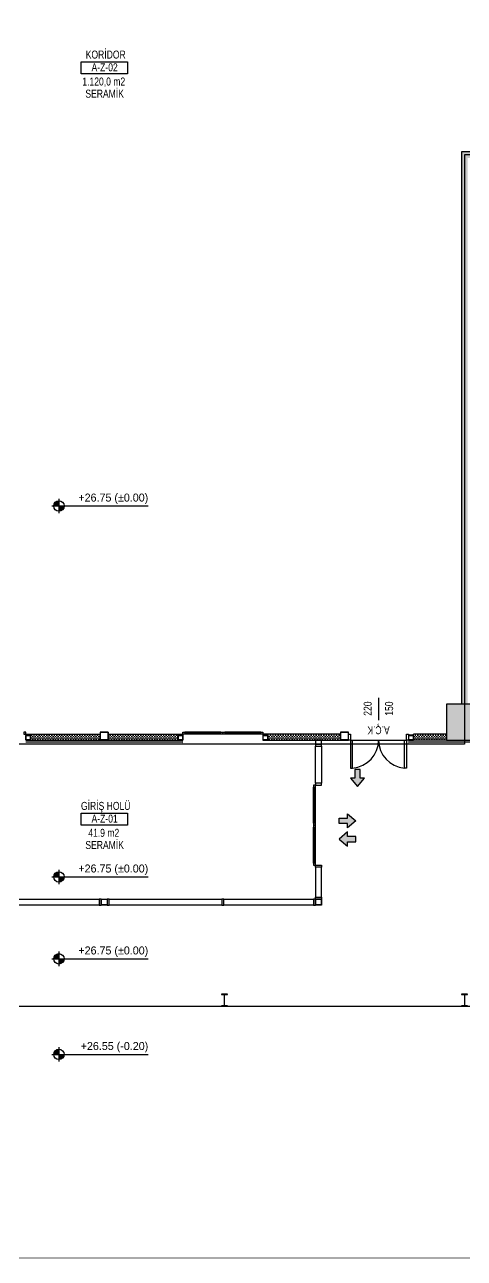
# Model space of a CAD drawing. Header units: centimetres. Extents: x -277999 to 283551, y -705288 to -693449.
# Drawn here: x 266088 to 267186, y -701351 to -698267 of the extents above; entities that cross this region are included whole.
import ezdxf
from ezdxf.enums import TextEntityAlignment as Align

# ---------------------------------------------------------------- set-up
doc = ezdxf.new("R2010")
doc.units = ezdxf.units.CM
for name, color, linetype in [('A-DOOR', 193, 'Continuous'), ('MKDU0', 8, 'Continuous'), ('ROTAS-HAV-CERCEVE', 7, 'Continuous')]:
    doc.layers.add(name, color=color, linetype=linetype)

msp = doc.modelspace()

# ---------------------------------------------------------------- hatches: boundary and pattern name
at = {"layer": 'MKDU0'}
h = msp.add_hatch(dxfattribs=at)
h.set_pattern_fill('ANSI33')
h.paths.add_polyline_path([(272541.6, -700055.4), (272631.6, -700055.4), (272631.6, -699965.4), (272541.6, -699965.4), (272541.6, -700055.4)])
h.paths.add_polyline_path([(272541.6, -694355.4), (272631.6, -694355.4), (272631.6, -694265.4), (272541.6, -694265.4), (272541.6, -694355.4)])
h.paths.add_polyline_path([(270741.6, -700055.4), (270831.6, -700055.4), (270831.6, -699965.4), (270741.6, -699965.4), (270741.6, -700055.4)])
h.paths.add_polyline_path([(267141.6, -700055.4), (267231.6, -700055.4), (267231.6, -699965.4), (267141.6, -699965.4), (267141.6, -700055.4)])
h.paths.add_polyline_path([(270741.6, -694355.4), (270831.6, -694355.4), (270831.6, -694265.4), (270741.6, -694265.4), (270741.6, -694355.4)])
h.paths.add_polyline_path([(267141.6, -694355.4), (267231.6, -694355.4), (267231.6, -694265.4), (267141.6, -694265.4), (267141.6, -694355.4)])
h.paths.add_polyline_path([(272541.6, -698155.4), (272631.6, -698155.4), (272631.6, -698065.4), (272541.6, -698065.4), (272541.6, -698155.4)])
h.paths.add_polyline_path([(272541.6, -696255.4), (272631.6, -696255.4), (272631.6, -696165.4), (272541.6, -696165.4), (272541.6, -696255.4)])
h.paths.add_polyline_path([(270741.6, -698155.4), (270831.6, -698155.4), (270831.6, -698065.4), (270741.6, -698065.4), (270741.6, -698155.4)])
h.paths.add_polyline_path([(267141.6, -698155.4), (267231.6, -698155.4), (267231.6, -698065.4), (267141.6, -698065.4), (267141.6, -698155.4)])
h.paths.add_polyline_path([(270741.6, -696255.4), (270831.6, -696255.4), (270831.6, -696165.4), (270741.6, -696165.4), (270741.6, -696255.4)])
h.paths.add_polyline_path([(267141.6, -696255.4), (267231.6, -696255.4), (267231.6, -696165.4), (267141.6, -696165.4), (267141.6, -696255.4)])
h.paths.add_polyline_path([(277941.6, -698155.4), (278031.6, -698155.4), (278031.6, -698065.4), (277941.6, -698065.4), (277941.6, -698155.4)])
h.paths.add_polyline_path([(277941.6, -696255.4), (278031.6, -696255.4), (278031.6, -696165.4), (277941.6, -696165.4), (277941.6, -696255.4)])
h.paths.add_polyline_path([(276141.6, -698155.4), (276231.6, -698155.4), (276231.6, -698065.4), (276141.6, -698065.4), (276141.6, -698155.4)])
h.paths.add_polyline_path([(276141.6, -696255.4), (276231.6, -696255.4), (276231.6, -696165.4), (276141.6, -696165.4), (276141.6, -696255.4)])
h.paths.add_polyline_path([(274341.6, -698155.4), (274431.6, -698155.4), (274431.6, -698065.4), (274341.6, -698065.4), (274341.6, -698155.4)])
h.paths.add_polyline_path([(274341.6, -696255.4), (274431.6, -696255.4), (274431.6, -696165.4), (274341.6, -696165.4), (274341.6, -696255.4)])
h.paths.add_polyline_path([(270641.6, -698155.4), (270731.6, -698155.4), (270731.6, -698065.4), (270641.6, -698065.4), (270641.6, -698155.4)])
h.paths.add_polyline_path([(270641.6, -696255.4), (270731.6, -696255.4), (270731.6, -696165.4), (270641.6, -696165.4), (270641.6, -696255.4)])
h.paths.add_polyline_path([(268941.6, -698155.4), (269031.6, -698155.4), (269031.6, -698065.4), (268941.6, -698065.4), (268941.6, -698155.4)])
h.paths.add_polyline_path([(268941.6, -696255.4), (269031.6, -696255.4), (269031.6, -696165.4), (268941.6, -696165.4), (268941.6, -696255.4)])
h.paths.add_polyline_path([(265341.6, -698155.4), (265431.6, -698155.4), (265431.6, -698065.4), (265341.6, -698065.4), (265341.6, -698155.4)])
h.paths.add_polyline_path([(265341.6, -696255.4), (265431.6, -696255.4), (265431.6, -696165.4), (265341.6, -696165.4), (265341.6, -696255.4)])
h.paths.add_polyline_path([(263541.6, -698155.4), (263631.6, -698155.4), (263631.6, -698065.4), (263541.6, -698065.4), (263541.6, -698155.4)])
h.paths.add_polyline_path([(263541.6, -696255.4), (263631.6, -696255.4), (263631.6, -696165.4), (263541.6, -696165.4), (263541.6, -696255.4)])
h.paths.add_polyline_path([(261741.6, -698155.4), (261831.6, -698155.4), (261831.6, -698065.4), (261741.6, -698065.4), (261741.6, -698155.4)])
h.paths.add_polyline_path([(261741.6, -696255.4), (261831.6, -696255.4), (261831.6, -696165.4), (261741.6, -696165.4), (261741.6, -696255.4)])
h.paths.add_polyline_path([(279741.6, -696255.4), (279831.6, -696255.4), (279831.6, -696165.4), (279741.6, -696165.4), (279741.6, -696255.4)])
h.paths.add_polyline_path([(279741.6, -698155.4), (279831.6, -698155.4), (279831.6, -698065.4), (279741.6, -698065.4), (279741.6, -698155.4)])
h.paths.add_polyline_path([(279741.6, -700055.4), (279831.6, -700055.4), (279831.6, -699965.4), (279741.6, -699965.4), (279741.6, -700055.4)])
h.paths.add_polyline_path([(277941.6, -700055.4), (278031.6, -700055.4), (278031.6, -699965.4), (277941.6, -699965.4), (277941.6, -700055.4)])
h.paths.add_polyline_path([(276141.6, -700055.4), (276231.6, -700055.4), (276231.6, -699965.4), (276141.6, -699965.4), (276141.6, -700055.4)])
h.paths.add_polyline_path([(274341.6, -700055.4), (274431.6, -700055.4), (274431.6, -699965.4), (274341.6, -699965.4), (274341.6, -700055.4)])
h.paths.add_polyline_path([(270641.6, -700055.4), (270731.6, -700055.4), (270731.6, -699965.4), (270641.6, -699965.4), (270641.6, -700055.4)])
h.paths.add_polyline_path([(268941.6, -700055.4), (269031.6, -700055.4), (269031.6, -699965.4), (268941.6, -699965.4), (268941.6, -700055.4)])
h.paths.add_polyline_path([(265341.6, -700055.4), (265431.6, -700055.4), (265431.6, -699965.4), (265341.6, -699965.4), (265341.6, -700055.4)])
h.paths.add_polyline_path([(263541.6, -700055.4), (263631.6, -700055.4), (263631.6, -699965.4), (263541.6, -699965.4), (263541.6, -700055.4)])
h.paths.add_polyline_path([(261741.6, -700055.4), (261831.6, -700055.4), (261831.6, -699965.4), (261741.6, -699965.4), (261741.6, -700055.4)])
h.paths.add_polyline_path([(279741.6, -694355.4), (279831.6, -694355.4), (279831.6, -694265.4), (279741.6, -694265.4), (279741.6, -694355.4)])
h.paths.add_polyline_path([(277941.6, -694355.4), (278031.6, -694355.4), (278031.6, -694265.4), (277941.6, -694265.4), (277941.6, -694355.4)])
h.paths.add_polyline_path([(276141.6, -694355.4), (276231.6, -694355.4), (276231.6, -694265.4), (276141.6, -694265.4), (276141.6, -694355.4)])
h.paths.add_polyline_path([(274341.6, -694355.4), (274431.6, -694355.4), (274431.6, -694265.4), (274341.6, -694265.4), (274341.6, -694355.4)])
h.paths.add_polyline_path([(270641.6, -694355.4), (270731.6, -694355.4), (270731.6, -694265.4), (270641.6, -694265.4), (270641.6, -694355.4)])
h.paths.add_polyline_path([(268941.6, -694355.4), (269031.6, -694355.4), (269031.6, -694265.4), (268941.6, -694265.4), (268941.6, -694355.4)])
h.paths.add_polyline_path([(265341.6, -694355.4), (265431.6, -694355.4), (265431.6, -694265.4), (265341.6, -694265.4), (265341.6, -694355.4)])
h.paths.add_polyline_path([(263541.6, -694355.4), (263631.6, -694355.4), (263631.6, -694265.4), (263541.6, -694265.4), (263541.6, -694355.4)])
h.paths.add_polyline_path([(261741.6, -694355.4), (261831.6, -694355.4), (261831.6, -694265.4), (261741.6, -694265.4), (261741.6, -694355.4)])
h = msp.add_hatch(dxfattribs=at)
h.set_pattern_fill('DASH')
h.paths.add_polyline_path([(267284.1, -698585.4), (267179.1, -698585.4), (267179.1, -699965.4), (267194.1, -699965.4), (267194.1, -698600.4), (267284.1, -698600.4), (267284.1, -698585.4)])
h = msp.add_hatch(color=8, dxfattribs=at)
h.dxf.hatch_style = 1
h.paths.add_polyline_path([(266173.4, -699457.3), (266170.9, -699457.5), (266168.4, -699458.3), (266166.2, -699459.5), (266164.2, -699461.1), (266162.6, -699463.1), (266161.4, -699465.3), (266160.7, -699467.7), (266160.4, -699470.3), (266173.4, -699470.3), (266173.4, -699457.3)])
h.paths.add_polyline_path([(266186.4, -699470.3), (266173.4, -699470.3), (266173.4, -699483.3), (266176, -699483), (266178.4, -699482.3), (266180.6, -699481.1), (266182.6, -699479.5), (266184.2, -699477.5), (266185.4, -699475.2), (266186.2, -699472.8), (266186.4, -699470.3)])
h = msp.add_hatch(dxfattribs=at)
h.set_pattern_fill('DASH', angle=360)
h.paths.add_polyline_path([(266470.9, -700043.4), (266482.9, -700043.4), (266482.9, -700040.4), (266296.6, -700040.4), (266296.6, -700055.4), (266470.9, -700055.4), (266470.9, -700043.4)])
h.paths.add_polyline_path([(266090.4, -700043.4), (266102.4, -700043.4), (266102.4, -700055.4), (266276.6, -700055.4), (266276.6, -700040.4), (266090.4, -700040.4), (266090.4, -700043.4)])
h = msp.add_hatch(dxfattribs=at)
h.set_pattern_fill('DASH')
h.paths.add_polyline_path([(266694.9, -700043.4), (266694.9, -700055.4), (266876.6, -700055.4), (266876.6, -700040.4), (266682.9, -700040.4), (266682.9, -700043.4), (266694.9, -700043.4)])
h = msp.add_hatch(dxfattribs=at)
h.set_pattern_fill('DASH')
h.paths.add_polyline_path([(267141.6, -700040.4), (267058.6, -700040.4), (267058.6, -700055.4), (267141.6, -700055.4), (267141.6, -700040.4)])
h = msp.add_hatch(color=8, dxfattribs=at)
h.dxf.hatch_style = 1
h.paths.add_polyline_path([(266919.1, -700171.6), (266936.8, -700150.4), (266925.8, -700150.4), (266925.8, -700129.3), (266912.4, -700129.3), (266912.4, -700150.4), (266901.4, -700150.4), (266919.1, -700171.6)])
h = msp.add_hatch(color=8, dxfattribs=at)
h.dxf.hatch_style = 1
h.paths.add_polyline_path([(266915.3, -700257.4), (266894.1, -700275.1), (266894.1, -700264.1), (266873, -700264.1), (266873, -700250.6), (266894.1, -700250.6), (266894.1, -700239.7), (266915.3, -700257.4)])
h = msp.add_hatch(color=8, dxfattribs=at)
h.dxf.hatch_style = 1
h.paths.add_polyline_path([(266873, -700302.8), (266894.1, -700320.5), (266894.1, -700309.5), (266915.3, -700309.5), (266915.3, -700296), (266894.1, -700296), (266894.1, -700285.1), (266873, -700302.8)])
h = msp.add_hatch(color=8, dxfattribs=at)
h.dxf.hatch_style = 1
h.paths.add_polyline_path([(266173.4, -700384.4), (266170.9, -700384.6), (266168.4, -700385.4), (266166.2, -700386.6), (266164.2, -700388.2), (266162.6, -700390.2), (266161.4, -700392.4), (266160.7, -700394.8), (266160.4, -700397.4), (266173.4, -700397.4), (266173.4, -700384.4)])
h.paths.add_polyline_path([(266186.4, -700397.4), (266173.4, -700397.4), (266173.4, -700410.4), (266176, -700410.1), (266178.4, -700409.4), (266180.6, -700408.2), (266182.6, -700406.6), (266184.2, -700404.6), (266185.4, -700402.4), (266186.2, -700399.9), (266186.4, -700397.4)])
h = msp.add_hatch(color=8, dxfattribs=at)
h.dxf.hatch_style = 1
h.paths.add_polyline_path([(266173.4, -700589.2), (266170.9, -700589.4), (266168.4, -700590.2), (266166.2, -700591.4), (266164.2, -700593), (266162.6, -700595), (266161.4, -700597.2), (266160.7, -700599.6), (266160.4, -700602.2), (266173.4, -700602.2), (266173.4, -700589.2)])
h.paths.add_polyline_path([(266186.4, -700602.2), (266173.4, -700602.2), (266173.4, -700615.2), (266176, -700614.9), (266178.4, -700614.2), (266180.6, -700613), (266182.6, -700611.4), (266184.2, -700609.4), (266185.4, -700607.2), (266186.2, -700604.7), (266186.4, -700602.2)])
h = msp.add_hatch(color=8, dxfattribs=at)
h.dxf.hatch_style = 1
h.paths.add_polyline_path([(266173.4, -700828.1), (266170.9, -700828.4), (266168.4, -700829.1), (266166.2, -700830.3), (266164.2, -700831.9), (266162.6, -700833.9), (266161.4, -700836.2), (266160.7, -700838.6), (266160.4, -700841.1), (266173.4, -700841.1), (266173.4, -700828.1)])
h.paths.add_polyline_path([(266186.4, -700841.1), (266173.4, -700841.1), (266173.4, -700854.1), (266176, -700853.9), (266178.4, -700853.1), (266180.6, -700851.9), (266182.6, -700850.3), (266184.2, -700848.3), (266185.4, -700846.1), (266186.2, -700843.7), (266186.4, -700841.1)])

# ---------------------------------------------------------------- linework, layer by layer
at = {"layer": 'A-DOOR'}
msp.add_line((266901.6, -700055.4), (267041.6, -700055.4), dxfattribs=at)
for points in [[(266896.6, -700040.4), (266901.6, -700040.4), (266901.6, -700055.4), (266896.6, -700055.4)], [(267041.6, -700040.4), (267046.6, -700040.4), (267046.6, -700055.4), (267041.6, -700055.4)]]:
    msp.add_lwpolyline(points, close=True, dxfattribs=at)
for points in [[(266901.6, -700055.4), (266901.6, -700125.4), (266906.6, -700125.4), (266906.6, -700055.4)], [(267041.6, -700055.4), (267041.6, -700125.4), (267036.6, -700125.4), (267036.6, -700055.4)]]:
    msp.add_lwpolyline(points, dxfattribs=at)
for centre, start, end in [((266901.6, -700055.4), -85.904, 0), ((267041.6, -700055.4), 180, -94.096)]:
    msp.add_arc(centre, 70, start, end, dxfattribs=at)
at = {"layer": 'MKDU0', "color": 8}
for p, q in [((266173.4, -699452.3), (266173.4, -699488.3)), ((266155.4, -699470.3), (266396.4, -699470.3)), ((266090.4, -700040.4), (266276.6, -700040.4)), ((266577.9, -700035.4), (266487.9, -700035.4)), ((266577.9, -700037.9), (266487.9, -700037.9)), ((266577.9, -700040.4), (266487.9, -700040.4)), ((266677.9, -700035.4), (266587.9, -700035.4)), ((266677.9, -700037.9), (266587.9, -700037.9)), ((266677.9, -700040.4), (266587.9, -700040.4)), ((267141.6, -700040.4), (267058.6, -700040.4)), ((267058.6, -700043.4), (267058.6, -700040.4)), ((266090.4, -700055.4), (266482.9, -700055.4)), ((266482.9, -700060.4), (266090.4, -700060.4)), ((266682.9, -700055.4), (266876.6, -700055.4)), ((266814.1, -700162.9), (266814.1, -700070.4)), ((266829.1, -700070.4), (266829.1, -700162.9)), ((267141.6, -700055.4), (267058.6, -700055.4)), ((266809.1, -700262.9), (266809.1, -700172.9)), ((266811.6, -700262.9), (266811.6, -700172.9)), ((266814.1, -700262.9), (266814.1, -700172.9)), ((266809.1, -700362.9), (266809.1, -700272.9)), ((266811.6, -700362.9), (266811.6, -700272.9)), ((266814.1, -700362.9), (266814.1, -700272.9)), ((266173.4, -700379.4), (266173.4, -700415.4)), ((266814.1, -700372.9), (266814.1, -700447.9)), ((266829.1, -700447.9), (266829.1, -700372.9)), ((266155.4, -700397.4), (266396.4, -700397.4)), ((266829.1, -700445.4), (266829.1, -700445.4)), ((266007.9, -700452.9), (266274.1, -700452.9)), ((266274.1, -700467.9), (266007.9, -700467.9)), ((266299.1, -700452.9), (266580.4, -700452.9)), ((266580.4, -700467.9), (266299.1, -700467.9)), ((266585.4, -700452.9), (266809.1, -700452.9)), ((266809.1, -700467.9), (266585.4, -700467.9)), ((266173.4, -700584.2), (266173.4, -700620.2)), ((266155.4, -700602.2), (266396.4, -700602.2)), ((264741.6, -700720.4), (267831.6, -700720.4)), ((266155.4, -700841.1), (266396.4, -700841.1)), ((266173.4, -700823.1), (266173.4, -700859.1))]:
    msp.add_line(p, q, dxfattribs=at)
for points in [[(261719.1, -700065.4), (261719.1, -698155.4), (279841.6, -698155.4), (279841.6, -698592.9), (272886.6, -698592.9), (272886.4, -700065.4), (272624.1, -700065.4), (272624.1, -698592.9), (267186.6, -698592.9), (267186.6, -700065.4), (265386.6, -700065.4), (265386.6, -698592.9), (262086.6, -698592.9), (262086.6, -700065.4)], [(267141.6, -700055.4), (267231.6, -700055.4), (267231.6, -699965.4), (267141.6, -699965.4)], [(266085.4, -700040.4), (266090.4, -700040.4), (266090.4, -700035.4), (266085.4, -700035.4)], [(266090.4, -700055.4), (266102.4, -700055.4), (266102.4, -700043.4), (266090.4, -700043.4)], [(266090.9, -700043.9), (266101.9, -700043.9), (266101.9, -700054.9), (266090.9, -700054.9)], [(266276.6, -700055.4), (266296.6, -700055.4), (266296.6, -700035.4), (266276.6, -700035.4)], [(266277.2, -700036), (266296, -700036), (266296, -700054.8), (266277.2, -700054.8)], [(266470.9, -700055.4), (266482.9, -700055.4), (266482.9, -700043.4), (266470.9, -700043.4)], [(266471.4, -700043.9), (266482.4, -700043.9), (266482.4, -700054.9), (266471.4, -700054.9)], [(266487.9, -700040.4), (266482.9, -700040.4), (266482.9, -700035.4), (266487.9, -700035.4)], [(266582.9, -700040.4), (266577.9, -700040.4), (266577.9, -700035.4), (266582.9, -700035.4)], [(266587.9, -700040.4), (266582.9, -700040.4), (266582.9, -700035.4), (266587.9, -700035.4)], [(266682.9, -700040.4), (266677.9, -700040.4), (266677.9, -700035.4), (266682.9, -700035.4)], [(266682.9, -700055.4), (266694.9, -700055.4), (266694.9, -700043.4), (266682.9, -700043.4)], [(266683.4, -700043.9), (266694.4, -700043.9), (266694.4, -700054.9), (266683.4, -700054.9)], [(266876.6, -700055.4), (266896.6, -700055.4), (266896.6, -700035.4), (266876.6, -700035.4)], [(266877.2, -700036), (266896, -700036), (266896, -700054.8), (266877.2, -700054.8)], [(267046.6, -700055.4), (267058.6, -700055.4), (267058.6, -700043.4), (267046.6, -700043.4)], [(267047.1, -700043.9), (267058.1, -700043.9), (267058.1, -700054.9), (267047.1, -700054.9)], [(266829.1, -700065.4), (266829.1, -700055.4), (266814.1, -700055.4), (266814.1, -700065.4)], [(266829.1, -700070.4), (266829.1, -700065.4), (266814.1, -700065.4), (266814.1, -700070.4)], [(266919.1, -700171.6), (266936.8, -700150.4), (266925.8, -700150.4), (266925.8, -700129.3), (266912.4, -700129.3), (266912.4, -700150.4), (266901.4, -700150.4)], [(266814.1, -700172.9), (266814.1, -700167.9), (266809.1, -700167.9), (266809.1, -700172.9)], [(266829.1, -700167.9), (266829.1, -700162.9), (266814.1, -700162.9), (266814.1, -700167.9)], [(266915.3, -700257.4), (266894.1, -700275.1), (266894.1, -700264.1), (266873, -700264.1), (266873, -700250.6), (266894.1, -700250.6), (266894.1, -700239.7)], [(266814.1, -700267.9), (266814.1, -700262.9), (266809.1, -700262.9), (266809.1, -700267.9)], [(266814.1, -700272.9), (266814.1, -700267.9), (266809.1, -700267.9), (266809.1, -700272.9)], [(266873, -700302.8), (266894.1, -700320.5), (266894.1, -700309.5), (266915.3, -700309.5), (266915.3, -700296), (266894.1, -700296), (266894.1, -700285.1)], [(266814.1, -700367.9), (266814.1, -700362.9), (266809.1, -700362.9), (266809.1, -700367.9)], [(266814.1, -700372.9), (266814.1, -700367.9), (266829.1, -700367.9), (266829.1, -700372.9)], [(266274.1, -700467.9), (266279.1, -700467.9), (266279.1, -700452.9), (266274.1, -700452.9)], [(266279.1, -700452.9), (266294.1, -700452.9), (266294.1, -700467.9), (266279.1, -700467.9)], [(266293.6, -700467.4), (266279.6, -700467.4), (266279.6, -700453.4), (266293.6, -700453.4)], [(266294.1, -700467.9), (266299.1, -700467.9), (266299.1, -700452.9), (266294.1, -700452.9)], [(266580.4, -700467.9), (266585.4, -700467.9), (266585.4, -700452.9), (266580.4, -700452.9)], [(266809.1, -700467.9), (266814.1, -700467.9), (266814.1, -700452.9), (266809.1, -700452.9)], [(266814.1, -700452.9), (266814.1, -700447.9), (266829.1, -700447.9), (266829.1, -700452.9)], [(266829.1, -700467.9), (266814.1, -700467.9), (266814.1, -700452.9), (266829.1, -700452.9)], [(266814.6, -700453.4), (266828.6, -700453.4), (266828.6, -700467.4), (266814.6, -700467.4)]]:
    msp.add_lwpolyline(points, close=True, dxfattribs=at)
at = {"layer": 'MKDU0'}
for points in [[(266228.6, -698360), (266344.6, -698360), (266344.6, -698390), (266228.6, -698390)], [(266228.6, -700237.9), (266344.6, -700237.9), (266344.6, -700267.9), (266228.6, -700267.9)]]:
    msp.add_lwpolyline(points, close=True, dxfattribs=at)
at = {"layer": 'MKDU0', "color": 8}
for points in [[(267284.1, -698585.4), (267179.1, -698585.4), (267179.1, -699965.4)], [(266090.4, -700040.4), (266090.4, -700055.4)], [(266296.6, -700040.4), (266482.9, -700040.4), (266482.9, -700055.4)], [(266876.6, -700040.4), (266682.9, -700040.4), (266682.9, -700055.4)], [(268941.6, -700060.4), (267046.6, -700060.4)]]:
    msp.add_lwpolyline(points, dxfattribs=at)
at = {"layer": 'MKDU0'}
msp.add_lwpolyline([(266971.6, -699949.7), (266971.6, -700005.7)], dxfattribs=at)
at = {"layer": 'MKDU0', "color": 8, "const_width": 0.3}
for points in [[(266482.9, -700055.4), (266482.9, -700065.4), (266090.4, -700065.4), (266090.4, -700055.4)], [(267046.6, -700055.4), (267046.6, -700065.4), (268941.6, -700065.4)]]:
    msp.add_lwpolyline(points, dxfattribs=at)
at = {"layer": 'MKDU0'}
for points in [[(266579.1, -700720.4), (266594.1, -700720.4), (266594.1, -700719.3), (266588.5, -700719.3, -0.414214), (266587, -700717.8), (266587, -700693, -0.414214), (266588.5, -700691.5), (266594.1, -700691.5), (266594.1, -700690.4), (266579.1, -700690.4), (266579.1, -700691.5), (266584.8, -700691.5, -0.414214), (266586.3, -700693), (266586.3, -700717.8, -0.414214), (266584.8, -700719.3), (266579.1, -700719.3)], [(267179.1, -700720.4), (267194.1, -700720.4), (267194.1, -700719.3), (267188.5, -700719.3, -0.414214), (267187, -700717.8), (267187, -700693, -0.414214), (267188.5, -700691.5), (267194.1, -700691.5), (267194.1, -700690.4), (267179.1, -700690.4), (267179.1, -700691.5), (267184.8, -700691.5, -0.414214), (267186.3, -700693), (267186.3, -700717.8, -0.414214), (267184.8, -700719.3), (267179.1, -700719.3)]]:
    msp.add_lwpolyline(points, format="xyb", close=True, dxfattribs=at)
at = {"layer": 'MKDU0', "color": 8}
for centre in [(266173.4, -699470.3), (266173.4, -700397.4), (266173.4, -700602.2), (266173.4, -700841.1)]:
    msp.add_circle(centre, 13, dxfattribs=at)
at = {"layer": 'ROTAS-HAV-CERCEVE', "const_width": 1.5}
msp.add_lwpolyline([(258000, -701350), (283550, -701350), (283550, -693450), (258000, -693450)], close=True, dxfattribs=at)

# ---------------------------------------------------------------- texts
at = {"layer": 'MKDU0', "width": 0.8}
for s, p in [('KORİDOR', (266290.2, -698352)), ('A-Z-02', (266287.5, -698383.8)), ('1.120,0 m2', (266285.3, -698419.3)), ('SERAMİK', (266287.5, -698449.7)), ('GİRİŞ HOLÜ', (266290.2, -700229.9)), ('A-Z-01', (266287.5, -700261.7)), ('41.9 m2', (266285.3, -700297.2)), ('SERAMİK', (266287.5, -700327.6))]:
    msp.add_text(s, height=20, dxfattribs=at).set_placement(p, align=Align.CENTER)
for s, p in [('220', (266954.4, -699976.7)), ('150', (267008, -699976.7))]:
    msp.add_text(s, height=20, rotation=90, dxfattribs=at).set_placement(p, align=Align.CENTER)
msp.add_text('A.Ç.K', height=20, rotation=180, dxfattribs=at).set_placement((266971.6, -700030.7), align=Align.MIDDLE_CENTER)
at = {"layer": 'MKDU0', "color": 8, "char_height": 20, "attachment_point": 9}
for s, insert in [('+26.75 (±0.00)', (266396.4, -699465.3)), ('+26.75 (±0.00)', (266396.4, -700392.4)), ('+26.75 (±0.00)', (266396.4, -700597.2)), ('+26.55 (-0.20)', (266396.4, -700836.1))]:
    msp.add_mtext(s, dxfattribs=dict(at, insert=insert))

doc.saveas('drawing.dxf')
